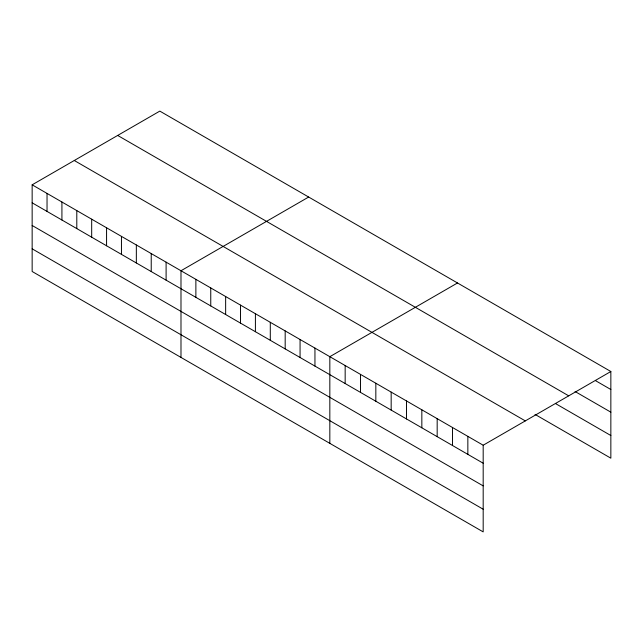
<?xml version="1.0" encoding="UTF-8"?>
<svg xmlns="http://www.w3.org/2000/svg" width="643" height="643" viewBox="0 0 643 643"><rect width="100%" height="100%" fill="white"/><g stroke="black" fill="none" stroke-linecap="round" stroke-linejoin="round"><path stroke-width="0.96" d="M32.15 184.822L483.182 445.221L483.182 531.89L32.15 271.491L32.15 184.822L159.818 111.11L610.85 371.509L610.85 458.178L535.024 414.397M308.656 197.047L180.988 270.751L180.988 357.42M457.503 282.976L329.827 356.688L329.827 443.349M483.182 445.221L610.85 371.509M595.514 380.656L610.85 389.513M575.067 391.515L610.85 412.171M117.685 135.44L568.717 395.839M555.472 403.547L610.85 435.52M74.283 160.501L525.315 420.9M32.15 202.818L483.182 463.217M32.15 225.484L483.182 485.883M32.15 248.825L483.182 509.224M467.847 436.372L467.847 454.368M452.511 427.515L452.511 445.511M437.176 418.665L437.176 436.661M421.84 409.808L421.84 427.804M406.505 400.951L406.505 418.955M391.169 392.101L391.169 410.097M375.834 383.244L375.834 401.248M360.498 374.395L360.498 392.391M345.162 365.537L345.162 383.541M314.949 348.096L314.949 366.092M300.064 339.504L300.064 357.5M285.179 330.904L285.179 348.908M270.293 322.312L270.293 340.308M255.408 313.72L255.408 331.716M240.522 305.128L240.522 323.124M225.645 296.536L225.645 314.531M210.759 287.943L210.759 305.939M195.874 279.351L195.874 297.347M166.103 262.159L166.103 280.155M151.226 253.567L151.226 271.563M136.34 244.975L136.34 262.971M121.455 236.383L121.455 254.379M106.569 227.791L106.569 245.787M91.684 219.199L91.684 237.195M76.798 210.599L76.798 228.603M61.921 202.006L61.921 220.01M47.035 193.414L47.035 211.41"/></g></svg>
